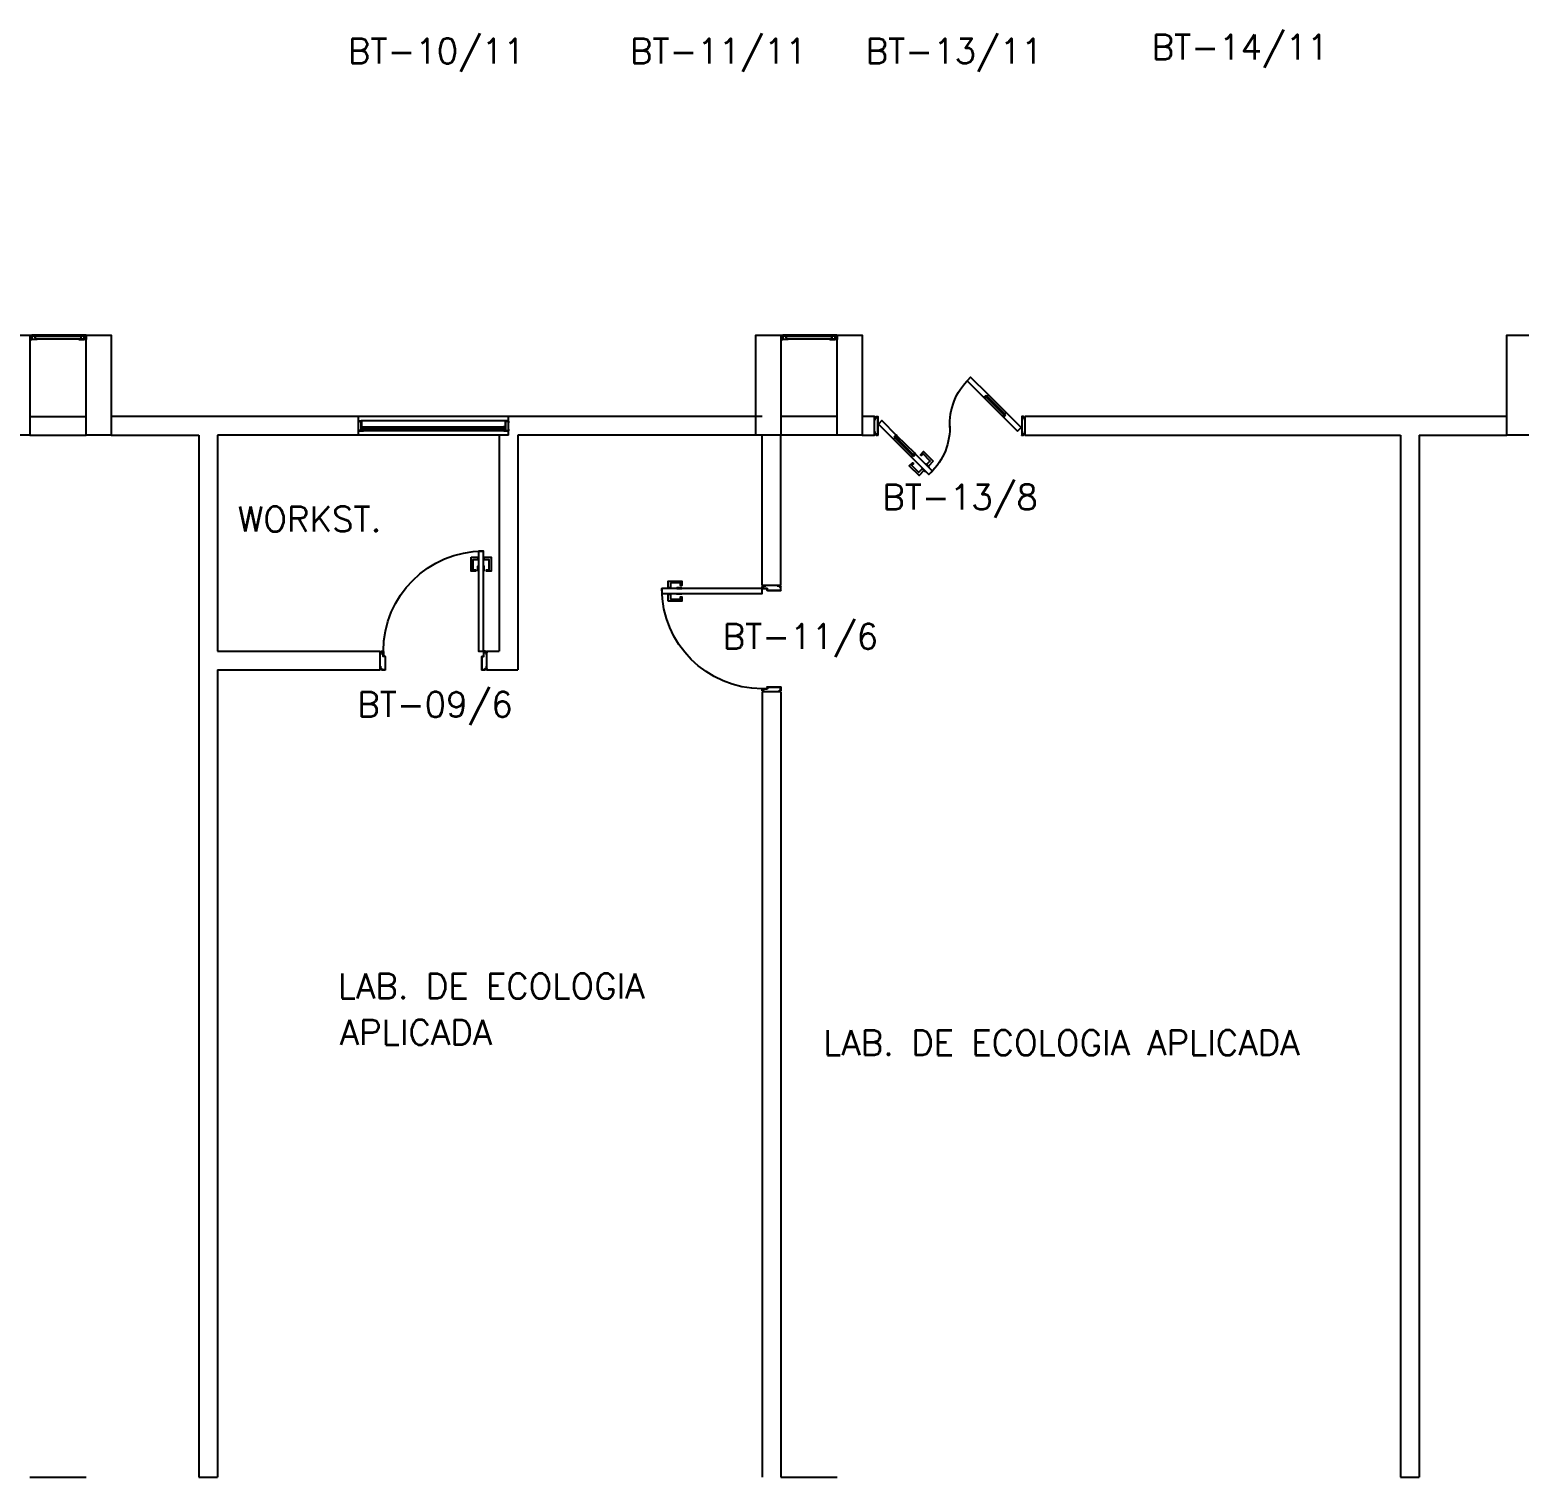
# Model space of a CAD drawing. Header units: millimetres. Extents: x 2686 to 2939, y 1294 to 1441.
# Drawn here: x 2809.67 to 2821.57, y 1304.92 to 1316.49 of the extents above; entities that cross this region are included whole.
import ezdxf

# ---------------------------------------------------------------- set-up
doc = ezdxf.new("R2010")
doc.units = ezdxf.units.MM
for name, color, linetype in [('AR-ALV', 2, 'Continuous'), ('AR-ESQ', 1, 'Continuous'), ('AR-ESTC', 3, 'Continuous'), ('AR-PEITORIL', 1, 'Continuous'), ('AR-PORTA', 1, 'Continuous'), ('DT-ESQ-BAGUETE-C', 1, 'Continuous'), ('DT-ESQ-BAGUETE-V', 1, 'Continuous'), ('DT-ESQ-CHAPA DOBRADA-V', 1, 'Continuous'), ('DT-ESQ-MARCO-V', 1, 'Continuous'), ('DT-ESQ-PERFIL CADEIRA-C', 2, 'Continuous'), ('DT-ESQ-PERFIL CADEIRA-V', 2, 'Continuous'), ('DT-ESQ-PERFIL U-C', 2, 'Continuous'), ('DT-ESQ-VENEZIANA-C', 1, 'Continuous'), ('DT-ESQ-VENEZIANA-V', 1, 'Continuous'), ('DT-ESQ-VIDRO-C', 2, 'Continuous'), ('DT-TXTMOD', 1, 'Continuous'), ('ENDEREÇO', 2, 'Continuous'), ('maçaneta', 1, 'Continuous'), ('mov', 1, 'Continuous'), ('PM-PERFIL U-C', 2, 'Continuous'), ('PM-VIDRO', 2, 'Continuous'), ('pm1', 2, 'Continuous'), ('pm2', 2, 'Continuous'), ('TEXTO', 2, 'Continuous')]:
    doc.layers.add(name, color=color, linetype=linetype)
doc.styles.add('S10', font='simplex.shx', dxfattribs={"height": 0.1})
doc.styles.add('UNB-100', font='simplex.shx', dxfattribs={"height": 0.2})
doc.styles.add('UNB1-100', font='simplex.shx', dxfattribs={"height": 0.2})

# ---------------------------------------------------------------- blocks, each defined once
blk = doc.blocks.new('EF01-P')
at = {"layer": 'DT-ESQ-BAGUETE-C', "ltscale": 0.1}
for points in [[(0.002, 0.035), (0.015, 0.035), (0.015, 0.033), (0.002, 0.033), (0.002, 0.005), (0.015, 0.005), (0.015, 0.004), (0.002, 0.004, -0.414214), (0, 0.005), (0, 0.033, -0.414214)], [(0.448, 0.035), (0.435, 0.035), (0.435, 0.033), (0.448, 0.033), (0.448, 0.005), (0.435, 0.005), (0.435, 0.004), (0.448, 0.004, 0.414214), (0.45, 0.005), (0.45, 0.033, 0.414214)]]:
    blk.add_lwpolyline(points, format="xyb", close=True, dxfattribs=at)
at = {"layer": 'DT-ESQ-PERFIL CADEIRA-C', "ltscale": 0.1}
for points in [[(0.01, 0.002), (0.01, 0.003), (0.002, 0.003, 1), (0.002, 0), (0.015, 0, 0.414214), (0.016, 0.002), (0.016, 0.033), (0.043, 0.033)], [(0.043, 0.006), (0.018, 0.006), (0.018, 0.016), (0.016, 0.016), (0.016, 0.006, 0.414214), (0.018, 0.005), (0.043, 0.005), (0.056, 0.005, 1), (0.056, 0.008), (0.043, 0.008), (0.043, 0.02), (0.043, 0.032), (0.056, 0.032, 1), (0.056, 0.035), (0.043, 0.035), (0.016, 0.035, 0.414214), (0.015, 0.033), (0.015, 0.002), (0.002, 0.002)], [(0.041, 0.02), (0.041, 0.032, -0.414214), (0.043, 0.033), (0.056, 0.033)], [(0.041, 0.02), (0.041, 0.008, 0.414214), (0.043, 0.006), (0.056, 0.006)], [(0.407, 0.006), (0.432, 0.006), (0.432, 0.016), (0.433, 0.016), (0.433, 0.006, -0.414214), (0.432, 0.005), (0.407, 0.005), (0.394, 0.005, -1), (0.394, 0.008), (0.407, 0.008), (0.407, 0.02), (0.407, 0.032), (0.394, 0.032, -1), (0.394, 0.035), (0.407, 0.035), (0.433, 0.035, -0.414214), (0.435, 0.033), (0.435, 0.002), (0.448, 0.002)], [(0.408, 0.02), (0.408, 0.032, 0.414214), (0.407, 0.033), (0.394, 0.033)], [(0.408, 0.02), (0.408, 0.008, -0.414214), (0.407, 0.006), (0.394, 0.006)], [(0.44, 0.002), (0.44, 0.003), (0.448, 0.003, -1), (0.448, 0), (0.435, 0, -0.414214), (0.433, 0.002), (0.433, 0.033), (0.407, 0.033)]]:
    blk.add_lwpolyline(points, format="xyb", dxfattribs=at)
at = {"layer": 'DT-ESQ-PERFIL CADEIRA-V', "ltscale": 0.1}
blk.add_line((0.015, 0), (0.435, 0), dxfattribs=at)
at = {"layer": 'DT-ESQ-VENEZIANA-C', "ltscale": 0.1}
for p, q in [((0.043, 0.011), (0.407, 0.011)), ((0.043, 0.009), (0.407, 0.009))]:
    blk.add_line(p, q, dxfattribs=at)
at = {"layer": 'DT-ESQ-VENEZIANA-V', "ltscale": 0.1}
blk.add_line((0.043, 0.031), (0.407, 0.031), dxfattribs=at)
blk = doc.blocks.new('EF05B-P')
at = {"layer": 'DT-ESQ-BAGUETE-C', "ltscale": 0.1}
for points in [[(0.039, -0.05), (0.0255, -0.05), (0.0255, -0.0485), (0.039, -0.0485), (0.039, -0.0365), (0.0255, -0.0365), (0.0255, -0.035), (0.039, -0.035, -0.4142136), (0.0405, -0.0365), (0.0405, -0.0485, -0.4142136)], [(1.161, -0.05), (1.1745, -0.05), (1.1745, -0.0485), (1.161, -0.0485), (1.161, -0.0365), (1.1745, -0.0365), (1.1745, -0.035), (1.161, -0.035, 0.4142136), (1.1595, -0.0365), (1.1595, -0.0485, 0.4142136)]]:
    blk.add_lwpolyline(points, format="xyb", close=True, dxfattribs=at)
at = {"layer": 'DT-ESQ-BAGUETE-V', "ltscale": 0.1}
blk.add_line((1.161, -0.05), (0.039, -0.05), dxfattribs=at)
at = {"layer": 'DT-ESQ-CHAPA DOBRADA-V', "ltscale": 0.1}
blk.add_line((1.16, -0.067), (0.04, -0.067), dxfattribs=at)
at = {"layer": 'DT-ESQ-MARCO-V', "ltscale": 0.1}
for p, q in [((0.0235, -0.035), (1.1765, -0.035)), ((0.0235, -0.115), (1.1765, -0.115))]:
    blk.add_line(p, q, dxfattribs=at)
at = {"layer": 'DT-ESQ-PERFIL U-C', "ltscale": 0.1}
for points in [[(0.025, -0.0655), (0.025, -0.0655, 0.4142136), (0.0235, -0.067), (0.0235, -0.1135), (0.0015, -0.1135), (0.0015, -0.1), (0, -0.1), (0, -0.1135, 0.4142136), (0.0015, -0.115), (0.0235, -0.115, 0.4142136), (0.025, -0.1135), (0.025, -0.067), (0.04, -0.067, 1), (0.04, -0.064), (0.025, -0.064), (0.025, -0.0365, 0.4142136), (0.0235, -0.035), (0.0015, -0.035, 0.4142136), (0, -0.0365), (0, -0.05), (0.0015, -0.05), (0.0015, -0.0365), (0.0235, -0.0365), (0.0235, -0.064, 0.4142136), (0.025, -0.0655), (0.04, -0.0655)], [(1.175, -0.0655), (1.175, -0.0655, -0.4142136), (1.1765, -0.067), (1.1765, -0.1135), (1.1985, -0.1135), (1.1985, -0.1), (1.2, -0.1), (1.2, -0.1135, -0.4142136), (1.1985, -0.115), (1.1765, -0.115, -0.4142136), (1.175, -0.1135), (1.175, -0.067), (1.16, -0.067, -1), (1.16, -0.064), (1.175, -0.064), (1.175, -0.0365, -0.4142136), (1.1765, -0.035), (1.1985, -0.035, -0.4142136), (1.2, -0.0365), (1.2, -0.05), (1.1985, -0.05), (1.1985, -0.0365), (1.1765, -0.0365), (1.1765, -0.064, -0.4142136), (1.175, -0.0655), (1.16, -0.0655)]]:
    blk.add_lwpolyline(points, format="xyb", dxfattribs=at)
at = {"layer": 'DT-ESQ-VIDRO-C', "ltscale": 0.1}
blk.add_lwpolyline([(0.027, -0.062), (0.027, -0.052), (1.173, -0.052), (1.173, -0.062)], close=True, dxfattribs=at)
at = {"layer": 'DT-TXTMOD', "ltscale": 0.1, "style": 'S10', "flags": 3}
blk.add_attdef('EF05B', (0.05, 0), '', height=0.1, dxfattribs=at)
blk = doc.blocks.new('PM7B')
at = {"layer": 'maçaneta'}
for points in [[(0.732, -0.208), (0.771, -0.247), (0.785, -0.233), (0.758, -0.206, -0.414214), (0.758, -0.204), (0.813, -0.148), (0.827, -0.162), (0.834, -0.155), (0.81, -0.13)], [(0.806, -0.282), (0.845, -0.321), (0.923, -0.243), (0.898, -0.219), (0.891, -0.226), (0.905, -0.24), (0.849, -0.295, -0.414214), (0.847, -0.295), (0.82, -0.268)], [(0.845, -0.321), (0.806, -0.282), (0.82, -0.268), (0.847, -0.295, 0.414214), (0.849, -0.295), (0.905, -0.24), (0.891, -0.226), (0.898, -0.219), (0.923, -0.243)]]:
    blk.add_lwpolyline(points, format="xyb", close=True, dxfattribs=at)
for points in [[(0.792, -0.226), (0.764, -0.254), (0.767, -0.258), (0.795, -0.229)], [(0.792, -0.226), (0.764, -0.254), (0.767, -0.258), (0.795, -0.229)], [(0.827, -0.261), (0.799, -0.289), (0.795, -0.286), (0.824, -0.258)], [(0.827, -0.261), (0.799, -0.289), (0.795, -0.286), (0.824, -0.258)]]:
    blk.add_lwpolyline(points, close=True, dxfattribs=at)
at = {"layer": 'mov'}
for centre, start, end in [((0.099, 0.089), 356.8029, 46.3992), ((1.101, 0.061), 176.8029, 226.3992)]:
    blk.add_arc(centre, 0.501, start, end, dxfattribs=at)
at = {"layer": 'PM-PERFIL U-C'}
for p, q in [((0, 0.12), (0, 0.139)), ((0.002, 0.12), (0, 0.12)), ((0.001, 0.14), (0.01, 0.14)), ((0.01, 0.138), (0.002, 0.138)), ((0.002, 0.138), (0.002, 0.12)), ((0.01, 0.14), (0.01, 0.149)), ((0.012, 0.15), (0.023, 0.15)), ((0.023, 0.148), (0.012, 0.148)), ((0.012, 0.148), (0.012, 0.14)), ((0.023, 0.148), (0.023, 0.002)), ((0.025, 0.149), (0.025, 0.001)), ((1.175, 0.149), (1.175, 0.001)), ((1.188, 0.15), (1.176, 0.15)), ((1.177, 0.148), (1.188, 0.148)), ((1.177, 0.148), (1.177, 0.002)), ((1.188, 0.148), (1.188, 0.14)), ((1.189, 0.138), (1.198, 0.138)), ((1.19, 0.14), (1.19, 0.149)), ((1.198, 0.14), (1.19, 0.14)), ((1.198, 0.138), (1.198, 0.12)), ((1.198, 0.12), (1.2, 0.12)), ((1.2, 0.12), (1.2, 0.139)), ((0, 0.012), (0, 0.03)), ((0, 0.03), (0.002, 0.03)), ((0.01, 0.01), (0.001, 0.01)), ((0.002, 0.03), (0.002, 0.012)), ((0.002, 0.012), (0.01, 0.012)), ((0.01, 0.001), (0.01, 0.01)), ((0.012, 0.01), (0.012, 0.002)), ((0.012, 0.002), (0.023, 0.002)), ((0.023, 0), (0.012, 0)), ((1.188, 0.002), (1.177, 0.002)), ((1.176, 0), (1.188, 0)), ((1.188, 0.01), (1.188, 0.002)), ((1.198, 0.012), (1.189, 0.012)), ((1.19, 0.01), (1.198, 0.01)), ((1.19, 0.001), (1.19, 0.01)), ((1.198, 0.03), (1.198, 0.012)), ((1.2, 0.03), (1.198, 0.03)), ((1.2, 0.012), (1.2, 0.03))]:
    blk.add_line(p, q, dxfattribs=at)
for centre, start, end in [((0.001, 0.139), 90, 180), ((0.012, 0.149), 90, 180), ((0.01, 0.14), 270, 0), ((0.023, 0.149), 0, 90), ((1.176, 0.149), 90, 180), ((1.188, 0.149), 0, 90), ((1.189, 0.14), 180, 270), ((1.198, 0.139), 0, 90), ((0.001, 0.012), 180, 270), ((0.01, 0.01), 0, 90), ((0.012, 0.001), 180, 270), ((0.023, 0.001), 269.9386, 0), ((1.176, 0.001), 180, 270.0614), ((1.189, 0.01), 90, 180), ((1.188, 0.001), 270, 0), ((1.198, 0.012), 270, 0)]:
    blk.add_arc(centre, 0.0015, start, end, dxfattribs=at)
at = {"layer": 'PM-VIDRO'}
for p, q in [((0.161, 0.171), (0.302, 0.312)), ((0.309, 0.305), (0.168, 0.164)), ((0.891, -0.155), (1.032, -0.014)), ((1.039, -0.021), (0.898, -0.162))]:
    blk.add_line(p, q, dxfattribs=at)
at = {"layer": 'pm1'}
for p, q in [((0.302, 0.312), (0.291, 0.323)), ((0.302, 0.312), (0.309, 0.319)), ((0.327, 0.302), (0.309, 0.319)), ((0.316, 0.312), (0.309, 0.305)), ((0.32, 0.294), (0.309, 0.305)), ((0.327, 0.302), (0.32, 0.294)), ((0.03, 0.061), (0.15, 0.181)), ((0.178, 0.153), (0.058, 0.033)), ((0.15, 0.181), (0.161, 0.171)), ((0.154, 0.164), (0.161, 0.171)), ((0.171, 0.146), (0.154, 0.164)), ((0.168, 0.164), (0.161, 0.157)), ((0.168, 0.164), (0.178, 0.153)), ((0.178, 0.153), (0.171, 0.146)), ((0.058, 0.033), (0.03, 0.061)), ((1.022, -0.003), (1.029, 0.004)), ((1.029, 0.004), (1.046, -0.014)), ((1.032, -0.014), (1.039, -0.007)), ((1.046, -0.014), (1.039, -0.021)), ((0.873, -0.152), (0.88, -0.144)), ((0.873, -0.152), (0.891, -0.169)), ((0.88, -0.144), (0.891, -0.155)), ((0.884, -0.162), (0.891, -0.155)), ((0.898, -0.162), (0.891, -0.169)), ((0.898, -0.162), (0.909, -0.173))]:
    blk.add_line(p, q, dxfattribs=at)
for points in [[(0.291, 0.323), (0.433, 0.464), (0.461, 0.436), (0.32, 0.294)], [(1.032, -0.014), (1.022, -0.003), (1.142, 0.117), (1.17, 0.089), (1.05, -0.031), (1.039, -0.021)], [(0.909, -0.173), (0.767, -0.314), (0.739, -0.286), (0.873, -0.152)]]:
    blk.add_lwpolyline(points, dxfattribs=at)
at = {"layer": 'pm2', "color": 1}
for p, q in [((0.15, 0.181), (0.291, 0.323)), ((0.32, 0.294), (0.178, 0.153)), ((0.88, -0.144), (1.022, -0.003)), ((1.05, -0.031), (0.909, -0.173))]:
    blk.add_line(p, q, dxfattribs=at)
blk = doc.blocks.new('PM3')
at = {"layer": 'maçaneta'}
for points in [[(0.02, 0.825), (-0.035, 0.825), (-0.035, 0.715), (0, 0.715), (0, 0.725), (-0.02, 0.725), (-0.02, 0.804, -0.414214), (-0.019, 0.805), (0.02, 0.805)], [(0.125, 0.825), (0.07, 0.825), (0.07, 0.805), (0.108, 0.805, -0.414214), (0.11, 0.804), (0.11, 0.725), (0.09, 0.725), (0.09, 0.715), (0.125, 0.715)]]:
    blk.add_lwpolyline(points, format="xyb", close=True, dxfattribs=at)
for points in [[(0.02, 0.715), (0.02, 0.755), (0.025, 0.755), (0.025, 0.715)], [(0.07, 0.715), (0.07, 0.755), (0.065, 0.755), (0.065, 0.715)]]:
    blk.add_lwpolyline(points, close=True, dxfattribs=at)
at = {"layer": 'mov'}
blk.add_arc((0.025, 0.075), 0.8, 0, 90, dxfattribs=at)
at = {"layer": 'PM-PERFIL U-C'}
for p, q in [((0, 0.045), (0, 0.063)), ((0.002, 0.045), (0, 0.045)), ((0.001, 0.065), (0.01, 0.065)), ((0.002, 0.063), (0.002, 0.045)), ((0.01, 0.063), (0.002, 0.063)), ((0.01, 0.065), (0.01, 0.073)), ((0.011, 0.075), (0.023, 0.075)), ((0.012, 0.073), (0.012, 0.064)), ((0.023, 0.073), (0.012, 0.073)), ((0.023, 0.033), (0.023, 0.073)), ((0.038, 0.032), (0.024, 0.032)), ((0.025, 0.073), (0.025, 0.034)), ((0.038, 0.034), (0.025, 0.034)), ((0.038, 0.032), (0.038, -0.073)), ((0.04, 0.032), (0.04, -0.074)), ((0.81, 0.032), (0.81, -0.074)), ((0.812, 0.034), (0.825, 0.034)), ((0.812, 0.032), (0.826, 0.032)), ((0.812, 0.032), (0.812, -0.073)), ((0.825, 0.073), (0.825, 0.034)), ((0.839, 0.075), (0.827, 0.075)), ((0.827, 0.073), (0.838, 0.073)), ((0.827, 0.033), (0.827, 0.073)), ((0.838, 0.073), (0.838, 0.064)), ((0.84, 0.065), (0.84, 0.073)), ((0.849, 0.065), (0.84, 0.065)), ((0.84, 0.063), (0.848, 0.063)), ((0.848, 0.063), (0.848, 0.045)), ((0.848, 0.045), (0.85, 0.045)), ((0.85, 0.045), (0.85, 0.063)), ((0, -0.045), (0.002, -0.045)), ((0, -0.064), (0, -0.045)), ((0.01, -0.065), (0.001, -0.065)), ((0.002, -0.045), (0.002, -0.063)), ((0.002, -0.063), (0.01, -0.063)), ((0.01, -0.074), (0.01, -0.065)), ((0.038, -0.075), (0.011, -0.075)), ((0.012, -0.065), (0.012, -0.073)), ((0.012, -0.073), (0.038, -0.073)), ((0.838, -0.073), (0.812, -0.073)), ((0.812, -0.075), (0.839, -0.075)), ((0.838, -0.065), (0.838, -0.073)), ((0.848, -0.063), (0.84, -0.063)), ((0.84, -0.074), (0.84, -0.065)), ((0.84, -0.065), (0.849, -0.065)), ((0.85, -0.045), (0.848, -0.045)), ((0.848, -0.045), (0.848, -0.063)), ((0.85, -0.064), (0.85, -0.045))]:
    blk.add_line(p, q, dxfattribs=at)
for centre, start, end in [((0.001, 0.063), 90, 180), ((0.011, 0.073), 90, 180), ((0.01, 0.064), 270, 0), ((0.023, 0.073), 360, 90), ((0.024, 0.033), 180, 270), ((0.038, 0.032), 0, 90), ((0.812, 0.032), 90, 180), ((0.827, 0.073), 90, 180), ((0.826, 0.033), 270, 0), ((0.84, 0.064), 180, 270), ((0.839, 0.073), 0, 90), ((0.849, 0.063), 0, 90), ((0.001, -0.064), 180, 270), ((0.01, -0.065), 0, 90), ((0.011, -0.074), 180, 270), ((0.038, -0.074), 269.9386, 0), ((0.812, -0.074), 180, 270.0614), ((0.84, -0.065), 90, 180), ((0.839, -0.074), 270, 0), ((0.849, -0.064), 270, 0)]:
    blk.add_arc(centre, 0.0015, start, end, dxfattribs=at)
at = {"layer": 'pm1'}
blk.add_lwpolyline([(0.065, 0.875), (0.065, 0.075), (0.025, 0.075), (0.025, 0.875)], close=True, dxfattribs=at)

msp = doc.modelspace()

# ---------------------------------------------------------------- linework, layer by layer
at = {"layer": 'AR-ALV'}
for p, q in [((2809.671, 1313.4), (2810.121, 1313.4)), ((2812.296, 1313.4), (2810.321, 1313.4)), ((2812.296, 1313.25), (2812.296, 1313.4)), ((2815.521, 1313.4), (2813.496, 1313.4)), ((2813.496, 1313.25), (2813.496, 1313.4)), ((2816.121, 1313.4), (2815.671, 1313.4)), ((2817.621, 1313.4), (2817.621, 1313.25)), ((2821.471, 1313.4), (2817.621, 1313.4)), ((2809.671, 1313.25), (2810.121, 1313.25)), ((2810.321, 1313.25), (2811.021, 1313.25)), ((2811.021, 1313.25), (2811.021, 1304.925)), ((2811.171, 1313.25), (2811.171, 1311.525)), ((2812.296, 1313.25), (2811.171, 1313.25)), ((2813.421, 1313.25), (2813.421, 1311.525)), ((2813.496, 1313.25), (2813.421, 1313.25)), ((2813.571, 1313.25), (2813.571, 1311.375)), ((2815.521, 1313.25), (2813.571, 1313.25)), ((2815.521, 1312.05), (2815.521, 1313.25)), ((2816.121, 1313.25), (2815.671, 1313.25)), ((2815.671, 1312.05), (2815.671, 1313.25)), ((2817.621, 1313.25), (2820.621, 1313.25)), ((2820.621, 1313.25), (2820.621, 1304.925)), ((2820.771, 1313.25), (2821.471, 1313.25)), ((2820.771, 1313.25), (2820.771, 1304.925)), ((2815.671, 1312.05), (2815.521, 1312.05)), ((2811.171, 1311.525), (2812.471, 1311.525)), ((2812.471, 1311.375), (2812.471, 1311.525)), ((2813.321, 1311.525), (2813.321, 1311.375)), ((2813.321, 1311.525), (2813.421, 1311.525)), ((2811.171, 1311.375), (2811.171, 1304.925)), ((2811.171, 1311.375), (2812.471, 1311.375)), ((2813.321, 1311.375), (2813.571, 1311.375)), ((2815.671, 1311.2), (2815.521, 1311.2)), ((2815.521, 1311.2), (2815.521, 1304.925)), ((2815.671, 1311.2), (2815.671, 1304.925)), ((2809.671, 1304.925), (2810.121, 1304.925)), ((2811.021, 1304.925), (2811.171, 1304.925)), ((2815.671, 1304.925), (2816.121, 1304.925)), ((2820.621, 1304.925), (2820.771, 1304.925))]:
    msp.add_line(p, q, dxfattribs=at)
msp.add_lwpolyline([(2816.321, 1313.25), (2816.421, 1313.25), (2816.421, 1313.4), (2816.321, 1313.4)], dxfattribs=at)
at = {"layer": 'AR-ESTC'}
for points in [[(2809.671, 1313.25), (2809.471, 1313.25), (2809.471, 1314.05), (2809.671, 1314.05)], [(2810.321, 1313.25), (2810.121, 1313.25), (2810.121, 1314.05), (2810.321, 1314.05)], [(2815.671, 1313.25), (2815.471, 1313.25), (2815.471, 1314.05), (2815.671, 1314.05)], [(2816.321, 1313.25), (2816.121, 1313.25), (2816.121, 1314.05), (2816.321, 1314.05)], [(2821.671, 1313.25), (2821.471, 1313.25), (2821.471, 1314.05), (2821.671, 1314.05)]]:
    msp.add_lwpolyline(points, close=True, dxfattribs=at)
at = {"layer": 'AR-PEITORIL'}
for p, q in [((2813.496, 1313.4), (2812.296, 1313.4)), ((2813.421, 1313.25), (2812.296, 1313.25))]:
    msp.add_line(p, q, dxfattribs=at)

# ---------------------------------------------------------------- block references
at = {"layer": 'AR-ESQ', "rotation": 180}
for name, p in [('EF01-P', (2810.121, 1314.05)), ('EF01-P', (2816.121, 1314.05)), ('EF05B-P', (2813.496, 1313.25))]:
    msp.add_blockref(name, p, dxfattribs=at)
at = {"layer": 'AR-PORTA', "xscale": -1}
for name, p in [('PM7B', (2817.621, 1313.25)), ('PM3', (2813.321, 1311.45))]:
    msp.add_blockref(name, p, dxfattribs=at)
at = {"layer": 'AR-PORTA', "xscale": -1, "rotation": 90}
msp.add_blockref('PM3', (2815.596, 1312.05), dxfattribs=at)

# ---------------------------------------------------------------- texts
at = {"layer": 'ENDEREÇO', "style": 'UNB1-100'}
for s, p in [('BT-10/11', (2812.211, 1316.221)), ('BT-11/11', (2814.465, 1316.221)), ('BT-13/11', (2816.349, 1316.221)), ('BT-14/11', (2818.633, 1316.252)), ('BT-13/8', (2816.482, 1312.656)), ('BT-11/6', (2815.206, 1311.543)), ('BT-09/6', (2812.286, 1311))]:
    msp.add_text(s, height=0.2, dxfattribs=at).set_placement(p)
at = {"layer": 'TEXTO', "style": 'UNB-100'}
for s, p in [('WORKST.', (2811.331, 1312.48)), ('LAB. DE ECOLOGIA', (2812.131, 1308.749)), ('APLICADA', (2812.147, 1308.38)), ('LAB. DE ECOLOGIA APLICADA', (2816.009, 1308.296))]:
    msp.add_text(s, height=0.2, dxfattribs=at).set_placement(p)

doc.saveas('drawing.dxf')
